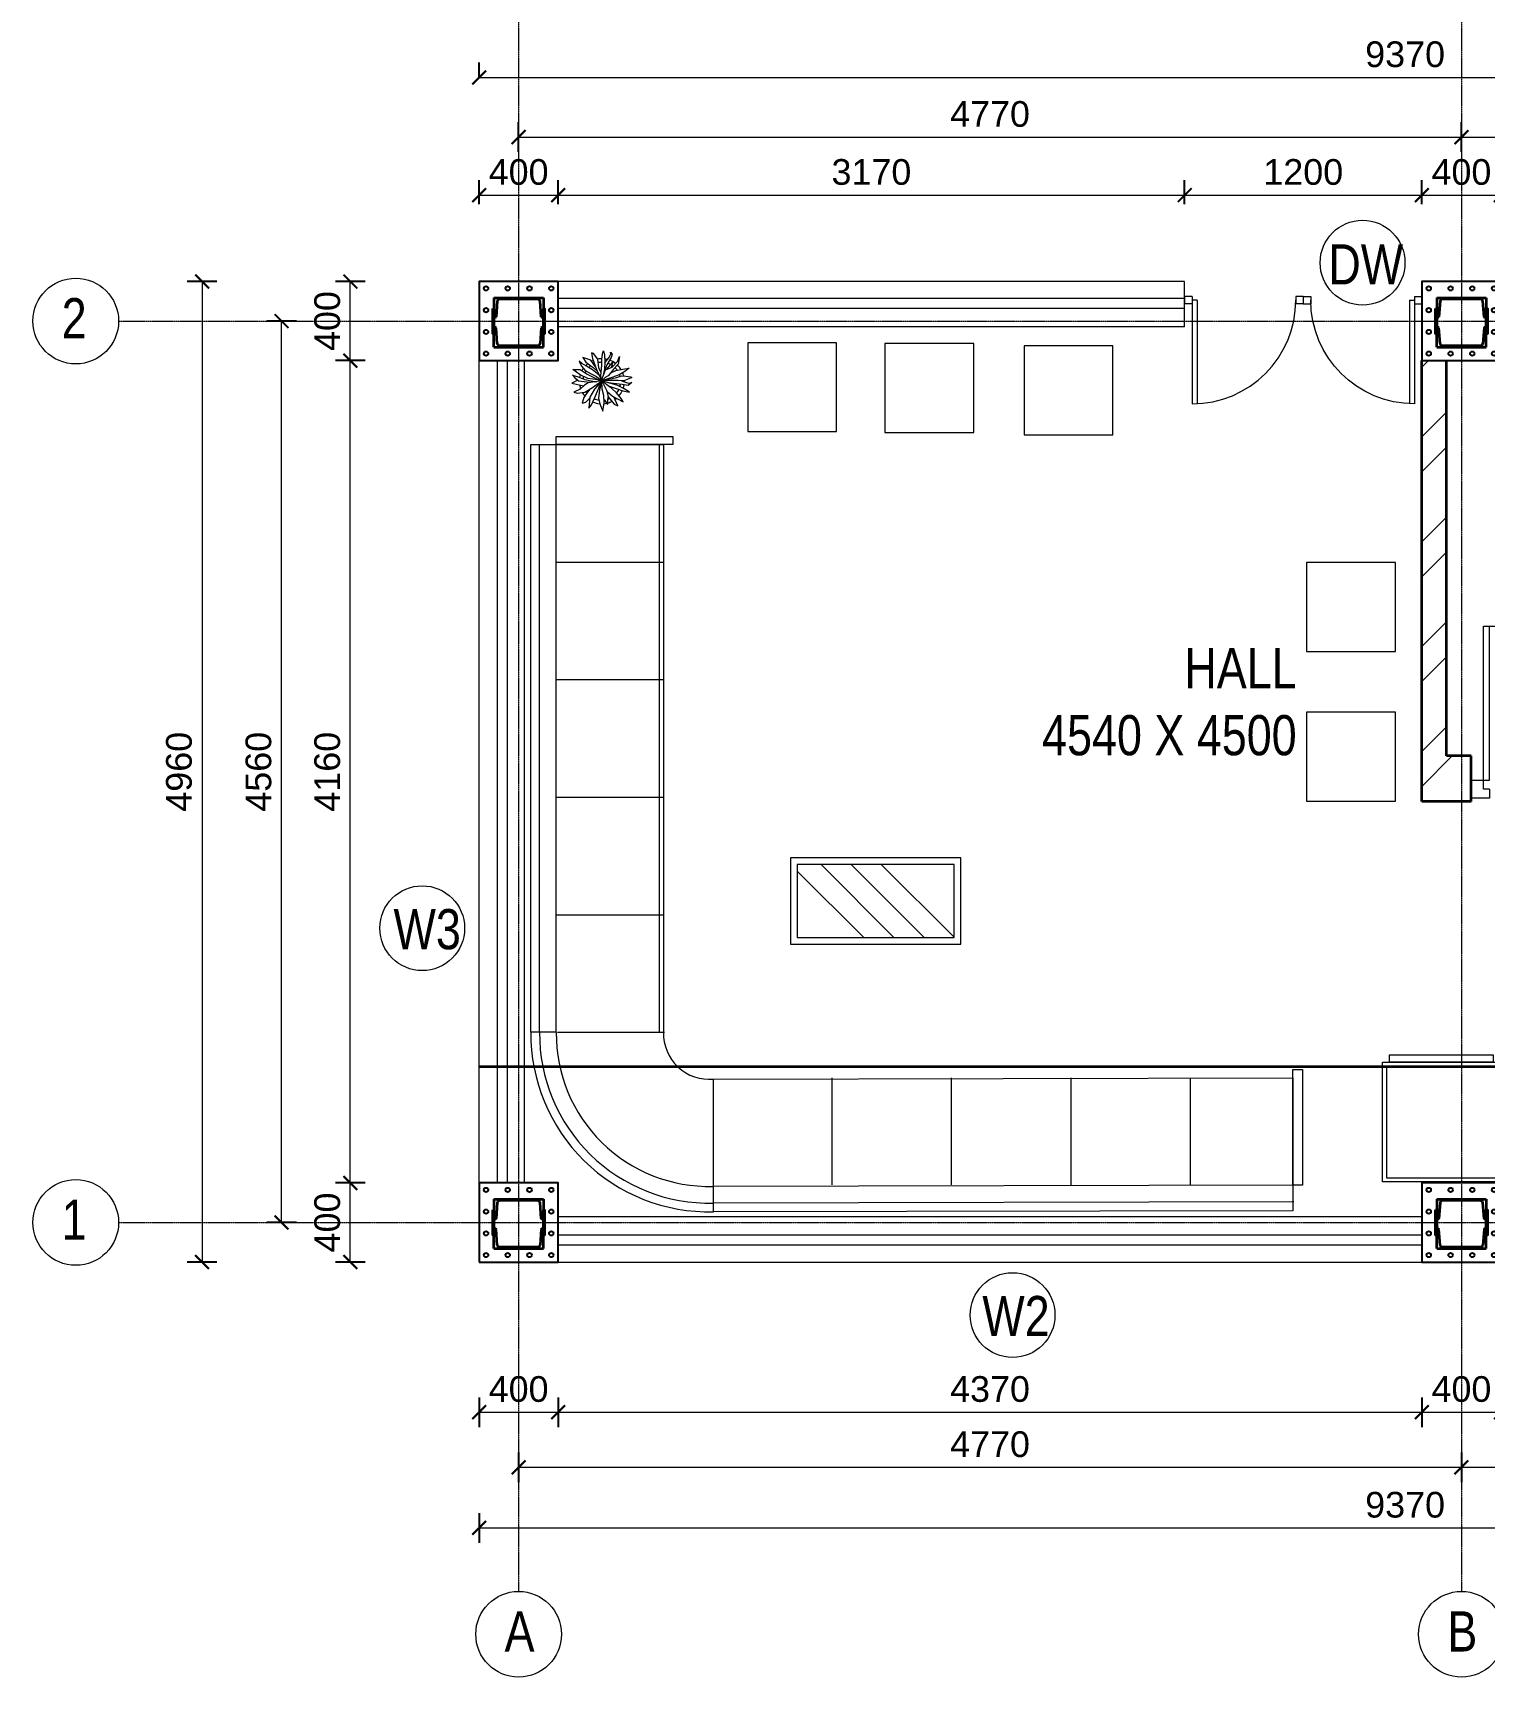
# Model space of a CAD drawing. Header units: millimetres. Extents: x 19543921 to 20171754, y -3528062 to -3222959.
# Drawn here: x 20140768 to 20148110, y -3512485 to -3504166 of the extents above; entities that cross this region are included whole.
import ezdxf

# ---------------------------------------------------------------- set-up
doc = ezdxf.new("R2010")
doc.units = ezdxf.units.MM
doc.header["$MEASUREMENT"] = 0
doc.header["$PDMODE"] = 35
doc.linetypes.add('CENTER', pattern=[2, 1.25, -0.25, 0.25, -0.25])
doc.linetypes.add('DASHED', pattern=[0.75, 0.5, -0.25])
doc.layers.get('Defpoints').update_dxf_attribs({"color": 169})
for name, color, linetype, lineweight in [('center', 4, 'Continuous', 9), ('Dimension', 4, 'Continuous', 9), ('Door-Window', 112, 'Continuous', 15), ('EDIFICIO', 5, 'Continuous', 0), ('FURNITURE', 34, 'Continuous', 5), ('HACTH', 9, 'Continuous', 9), ('hatch LOW', 8, 'Continuous', 5), ('text', 142, 'Continuous', 9), ('wall', 1, 'Continuous', 35), ('Windows', 4, 'Continuous', 13)]:
    doc.layers.add(name, color=color, linetype=linetype, lineweight=lineweight)
doc.styles.add('DIM', font='arial.ttf', dxfattribs={"width": 0.8, "height": 45})
doc.styles.add('ordinary', font='arial.ttf')
doc.styles.get("Standard").update_dxf_attribs({"font": 'arialbd.ttf'})
doc.dimstyles.new('outer dimension', dxfattribs={"dimtxt": 130, "dimasz": 70, "dimexe": 75, "dimexo": 150, "dimgap": 50, "dimtad": 1, "dimdec": 0, "dimrnd": 5, "dimzin": 12, "dimdsep": 46, "dimtxsty": 'ordinary', "dimblk": 'ARCHTICK', "dimcen": 0.09, "dimclrd": 256, "dimclre": 256, "dimclrt": 256, "dimadec": 0, "dimazin": 3, "dimtfac": 1, "dimtdec": 0, "dimtix": 1, "dimtmove": 1, "dimatfit": 2, "dimldrblk": 'ARCHTICK', "dimfxl": 75, "dimfxlon": 1, "dimtolj": 1, "dimtzin": 12, "dimlwd": -1, "dimarcsym": 0})

# ---------------------------------------------------------------- blocks, each defined once
blk = doc.blocks.new('do')
at = {"layer": 'Windows', "linetype": 'Continuous'}
for p, q in [((99288.02, -486.03), (99285.02, -486.03)), ((99285.02, -486.03), (99285.02, -489.03)), ((99288.02, -489.03), (99285.02, -489.03)), ((99288.02, -486.03), (99288.02, -489.03)), ((99288.02, -487.53), (99288.02, -529.53, 0)), ((99290.02, -487.53), (99288.02, -487.53)), ((99290.02, -487.53), (99290.02, -529.53, 0)), ((99330.02, -486.03), (99330.02, -489.03)), ((99333.02, -486.03), (99330.02, -486.03)), ((99333.02, -489.03), (99330.02, -489.03)), ((99333.02, -486.03), (99333.02, -489.03))]:
    blk.add_line(p, q, dxfattribs=at)
blk.add_arc((99288.02, -487.53, 0), 42, 270, 0, dxfattribs=at)
blk = doc.blocks.new('MACETERA')
at = {"color": 1}
blk.add_line((0, 0), (-0.023, 0.006), dxfattribs=at)
for points in [[(-0.023, 0.049), (-0.079, 0.092), (-0.13, 0.124), (-0.168, 0.148), (-0.19, 0.167), (-0.172, 0.124), (-0.14, 0.087), (-0.089, 0.06), (-0.046, 0.036), (0, 0)], [(-0.053, 0.119), (-0.092, 0.175), (-0.159, 0.197), (-0.135, 0.159), (-0.072, 0.112), (-0.039, 0.082)], [(-0.006, 0.067), (-0.025, 0.11), (-0.033, 0.182), (-0.069, 0.23), (-0.087, 0.237), (-0.078, 0.19), (-0.045, 0.096), (0, 0)], [(0, 0), (-0.009, 0.043), (0.001, 0.132), (-0.001, 0.184), (0.008, 0.241), (0.013, 0.254), (0.021, 0.217), (0.024, 0.158), (0.022, 0.102), (0.012, 0.046)], [(0.024, 0.153), (0.059, 0.195), (0.075, 0.225), (0.074, 0.243), (0.086, 0.225), (0.08, 0.197), (0.043, 0.136), (0.017, 0.075)], [(0.039, 0.096), (0.092, 0.159), (0.08, 0.112)], [(-0.203, 0.005), (-0.252, -0.019), (-0.156, -0.042)], [(-0.101, -0.014), (-0.197, -0.001), (-0.218, 0.018), (-0.235, 0.04), (-0.247, 0.047), (-0.199, 0.034), (-0.143, 0.012), (-0.077, -0.003), (-0.042, -0.007)], [(0.07, 0.064), (0.118, 0.089), (0.177, 0.1), (0.23, 0.106), (0.195, 0.078), (0.147, 0.051), (0.114, 0.039), (0.085, 0.029), (0, 0)], [(0.054, -0.042), (0.13, -0.068), (0.178, -0.085), (0.234, -0.095), (0.188, -0.067), (0.134, -0.04), (0, 0)], [(0.165, 0.001), (0.226, -0.02), (0.253, -0.013), (0.223, -0.038), (0.17, -0.031), (0.051, -0.015)], [(-0.098, -0.068), (-0.13, -0.106), (-0.152, -0.141), (-0.167, -0.188), (-0.135, -0.179), (-0.102, -0.146)], [(0.02, -0.157), (0.049, -0.199), (0.053, -0.134)], [(0.042, -0.088), (0.053, -0.134), (0.103, -0.195), (0.135, -0.211), (0.123, -0.185), (0.101, -0.135)]]:
    blk.add_lwpolyline(points, dxfattribs=at)
for points in [[(0, 0), (0.007, 0.034), (0.032, 0.093), (0.088, 0.116), (0.131, 0.164), (0.15, 0.206), (0.138, 0.141), (0.098, 0.098), (0.083, 0.078), (0.053, 0.044), (0.028, 0.028)], [(-0.034, 0.009), (-0.119, 0.02), (-0.182, 0.05), (-0.245, 0.095), (-0.184, 0.096), (-0.125, 0.057), (-0.023, 0.006)], [(-0.058, -0.009), (-0.114, -0.017), (-0.147, -0.037), (-0.182, -0.069), (-0.235, -0.095), (-0.207, -0.104), (-0.144, -0.096), (-0.079, -0.057), (0, 0)], [(0, 0), (-0.063, -0.071), (-0.1, -0.136), (-0.11, -0.229), (-0.088, -0.201), (-0.06, -0.139)], [(0, 0), (-0.021, -0.074), (-0.028, -0.146), (-0.016, -0.194), (0.007, -0.254), (0.02, -0.186), (0.018, -0.123), (0.003, -0.071)], [(0, 0), (0.124, 0.028), (0.167, 0.043), (0.201, 0.041), (0.241, 0.035), (0.253, 0.029), (0.227, 0.018), (0.185, 0.001), (0.137, 0.002), (0.077, 0.003)], [(0.044, -0.09), (0.09, -0.129), (0.131, -0.151), (0.179, -0.176), (0.162, -0.149), (0.123, -0.101), (0.082, -0.06), (0.041, -0.034), (0, 0)]]:
    blk.add_lwpolyline(points, close=True, dxfattribs=at)
at = {"layer": 'EDIFICIO', "color": 2}
for radius, start, end in [(0.19, 128.2978, 136.362), (0.19, 112.1899, 117.0444), (0.16, 112.7112, 115.423), (0.19, 90.1802, 100.4342), (0.16, 89.9979, 100.8527), (0.19, 75.6246, 83.1915), (0.16, 80.7652, 81.2941), (0.16, 62.3359, 71.6005), (0.19, 52.5178, 69.5104), (0.19, 163.8479, 170.2619), (0.19, 145.2798, 152.1809), (0.16, 165.5076, 172.4516), (0.16, 147.0701, 153.3756), (0.16, 125.3693, 134.0421), (0.16, 53.3221, 57.9441), (0.16, 36.1162, 45.9028), (0.19, 31.7493, 46.1797), (0.16, 15.195, 20.2569), (0.19, 13.7843, 21.7469), (0.19, 358.5598, 1.7002), (0.19, 189.6175, 199.5133), (0.19, 210.2727, 220.9121), (0.16, 213.0771, 217.8063), (0.16, 321.2355, 333.976), (0.19, 319.2904, 335.102), (0.16, 343.0791, 350.6145), (0.19, 341.495, 350.882), (0.19, 233.6284, 237.1202), (0.19, 245.9289, 264.8917), (0.16, 246.0356, 261.1889), (0.19, 275.5434, 282.5925), (0.16, 276.7132, 278.0847), (0.19, 285.0748, 296.5945), (0.16, 288.7207, 294.0346), (0.19, 305.6719, 310.6457)]:
    blk.add_arc((0, -0.003), radius, start, end, dxfattribs=at)
blk = doc.blocks.new('3-0')
at = {"layer": 'Door-Window', "ltscale": 3}
for p, q in [((11063.05, 10097.68), (11065.97, 10099.9)), ((11063.05, 10097.68), (11064.53, 10095.73)), ((11065.25, 10097.81), (11066.71, 10098.92)), ((11065.99, 10096.84), (11065.25, 10097.81)), ((11065.97, 10099.9), (11066.71, 10098.92)), ((11065.99, 10096.84), (11064.53, 10095.73)), ((11085.5, 10074.13), (11110.32, 10092.96)), ((11086.24, 10073.15), (11111.05, 10091.97)), ((11111.05, 10091.97), (11110.32, 10092.96)), ((11086.24, 10073.15), (11085.5, 10074.13)), ((11084.04, 10073.02), (11082.57, 10071.91)), ((11082.57, 10071.91), (11084.79, 10068.98)), ((11084.04, 10073.02), (11084.78, 10072.04)), ((11084.78, 10072.04), (11086.24, 10073.15)), ((11084.79, 10068.98), (11087.72, 10071.2)), ((11087.72, 10071.2), (11086.24, 10073.15))]:
    blk.add_line(p, q, dxfattribs=at)
at = {"layer": 'Door-Window', "color": 9, "linetype": 'DASHED', "lineweight": 18, "ltscale": 15}
blk.add_arc((11085.5, 10074.13), 31.16, 37.1906, 127.1465, dxfattribs=at)
blk = doc.blocks.new('c-section')
at = {"layer": 'wall'}
for p, q in [((75, 318.1), (325, 318.1)), ((75, 318.1), (75, 218.1)), ((91.8, 300.1), (85.6, 220.9)), ((296.3, 310.9), (103.7, 310.9)), ((314.4, 220.9), (308.2, 300.1)), ((325, 318.1), (325, 218.1)), ((82.4, 218.1), (75, 218.1)), ((75, 68.1), (75, 168.1)), ((82.4, 168.1), (75, 168.1)), ((325, 218.1), (317.6, 218.1)), ((325, 168.1), (317.6, 168.1)), ((325, 68.1), (325, 168.1)), ((91.8, 86), (85.6, 165.2)), ((314.4, 165.2), (308.2, 86)), ((75, 68.1), (325, 68.1)), ((296.3, 75.3), (103.7, 75.3))]:
    blk.add_line(p, q, dxfattribs=at)
at = {"layer": 'wall', "color": 2, "lineweight": -3}
blk.add_lwpolyline([(0, 0), (400, 0), (400, 400), (0, 400)], close=True, dxfattribs=at)
at = {"layer": 'wall', "linetype": 'Continuous', "ltscale": 1000}
for points in [[(68.7, 264.2), (75, 264.2), (75, 135.8), (68.7, 135.8)], [(325, 264.2), (331.3, 264.2), (331.3, 135.8), (325, 135.8)]]:
    blk.add_lwpolyline(points, close=True, dxfattribs=at)
at = {"layer": 'wall', "color": 2, "lineweight": -3}
for centre in [(35, 365), (145, 365), (255, 365), (365, 365), (35, 255), (365, 255), (35, 145), (365, 145), (35, 35), (145, 35), (255, 35), (365, 35)]:
    blk.add_circle(centre, 11, dxfattribs=at)
at = {"layer": 'wall'}
for centre, radius, start, end in [((103.7, 298.9), 12, 90, 174), ((296.3, 298.9), 12, 6, 90), ((82.4, 221.3), 3.2, 270, 354), ((82.4, 164.9), 3.2, 6, 90), ((317.6, 221.3), 3.2, 186, 270), ((317.6, 164.9), 3.2, 90, 174), ((103.7, 87.3), 12, 186, 270), ((296.3, 87.3), 12, 270, 354)]:
    blk.add_arc(centre, radius, start, end, dxfattribs=at)
blk = doc.blocks.new('_ArchTick')
at = {"color": 0, "linetype": 'ByBlock', "const_width": 0.15}
blk.add_lwpolyline([(-0.5, -0.5), (0.5, 0.5)], dxfattribs=at)
blk = doc.blocks.new('*D294')
at = {"layer": 'Defpoints', "color": 0, "linetype": 'Continuous', "ltscale": 1000, "transparency": 16777216}
for p in [(20143025.5, -3510384.5), (20143425.5, -3510384.5), (20143425.5, -3511144.3)]:
    blk.add_point(p, dxfattribs=at)
at = {"layer": 'Dimension', "linetype": 'Continuous', "lineweight": -2, "ltscale": 1000, "transparency": 16777216}
for p, q in [((20143025.5, -3511069.3), (20143025.5, -3511219.3)), ((20143425.5, -3511069.3), (20143425.5, -3511219.3))]:
    blk.add_line(p, q, dxfattribs=at)
at = {"layer": 'Dimension', "ltscale": 1000, "transparency": 16777216}
blk.add_line((20143025.5, -3511144.3), (20143425.5, -3511144.3), dxfattribs=at)
at = {"layer": 'Dimension', "linetype": 'Continuous', "ltscale": 1000, "transparency": 16777216, "xscale": 70, "yscale": 70, "zscale": 70, "rotation": 180}
blk.add_blockref('_ArchTick', (20143025.5, -3511144.3), dxfattribs=at)
at = {"layer": 'Dimension', "linetype": 'Continuous', "ltscale": 1000, "transparency": 16777216, "xscale": 70, "yscale": 70, "zscale": 70}
blk.add_blockref('_ArchTick', (20143425.5, -3511144.3), dxfattribs=at)
at = {"layer": 'Dimension', "linetype": 'Continuous', "ltscale": 1000, "transparency": 16777216, "insert": (20143225.5, -3511027.9), "char_height": 130, "attachment_point": 5, "style": 'ordinary'}
blk.add_mtext('\\A1;400', dxfattribs=at)
blk = doc.blocks.new('*D295')
at = {"layer": 'Defpoints', "color": 0, "linetype": 'Continuous', "ltscale": 1000, "transparency": 16777216}
for p in [(20143425.5, -3510384.5), (20147795.4, -3510384.5), (20147795.4, -3511144.3)]:
    blk.add_point(p, dxfattribs=at)
at = {"layer": 'Dimension', "linetype": 'Continuous', "lineweight": -2, "ltscale": 1000, "transparency": 16777216}
for p, q in [((20143425.5, -3511069.3), (20143425.5, -3511219.3)), ((20147795.4, -3511069.3), (20147795.4, -3511219.3))]:
    blk.add_line(p, q, dxfattribs=at)
at = {"layer": 'Dimension', "ltscale": 1000, "transparency": 16777216}
blk.add_line((20143425.5, -3511144.3), (20147795.4, -3511144.3), dxfattribs=at)
at = {"layer": 'Dimension', "linetype": 'Continuous', "ltscale": 1000, "transparency": 16777216, "xscale": 70, "yscale": 70, "zscale": 70, "rotation": 180}
blk.add_blockref('_ArchTick', (20143425.5, -3511144.3), dxfattribs=at)
at = {"layer": 'Dimension', "linetype": 'Continuous', "ltscale": 1000, "transparency": 16777216, "xscale": 70, "yscale": 70, "zscale": 70}
blk.add_blockref('_ArchTick', (20147795.4, -3511144.3), dxfattribs=at)
at = {"layer": 'Dimension', "linetype": 'Continuous', "ltscale": 1000, "transparency": 16777216, "insert": (20145610.4, -3511027.9), "char_height": 130, "attachment_point": 5, "style": 'ordinary'}
blk.add_mtext('\\A1;4370', dxfattribs=at)
blk = doc.blocks.new('*D296')
at = {"layer": 'Defpoints', "color": 0, "linetype": 'Continuous', "ltscale": 1000, "transparency": 16777216}
for p in [(20147795.4, -3510384.5), (20148195.4, -3510384.5), (20148195.4, -3511144.3)]:
    blk.add_point(p, dxfattribs=at)
at = {"layer": 'Dimension', "linetype": 'Continuous', "lineweight": -2, "ltscale": 1000, "transparency": 16777216}
for p, q in [((20147795.4, -3511069.3), (20147795.4, -3511219.3)), ((20148195.4, -3511069.3), (20148195.4, -3511219.3))]:
    blk.add_line(p, q, dxfattribs=at)
at = {"layer": 'Dimension', "ltscale": 1000, "transparency": 16777216}
blk.add_line((20147795.4, -3511144.3), (20148195.4, -3511144.3), dxfattribs=at)
at = {"layer": 'Dimension', "linetype": 'Continuous', "ltscale": 1000, "transparency": 16777216, "xscale": 70, "yscale": 70, "zscale": 70, "rotation": 180}
blk.add_blockref('_ArchTick', (20147795.4, -3511144.3), dxfattribs=at)
at = {"layer": 'Dimension', "linetype": 'Continuous', "ltscale": 1000, "transparency": 16777216, "xscale": 70, "yscale": 70, "zscale": 70}
blk.add_blockref('_ArchTick', (20148195.4, -3511144.3), dxfattribs=at)
at = {"layer": 'Dimension', "linetype": 'Continuous', "ltscale": 1000, "transparency": 16777216, "insert": (20147995.4, -3511027.9), "char_height": 130, "attachment_point": 5, "style": 'ordinary'}
blk.add_mtext('\\A1;400', dxfattribs=at)
blk = doc.blocks.new('*D300')
at = {"layer": 'Defpoints', "color": 0, "linetype": 'Continuous', "ltscale": 1000, "transparency": 16777216}
for p in [(20147995.4, -3510384.5), (20152195.5, -3510384.5), (20147995.4, -3511423.4)]:
    blk.add_point(p, dxfattribs=at)
at = {"layer": 'Dimension', "linetype": 'Continuous', "lineweight": -2, "ltscale": 1000, "transparency": 16777216}
for p, q in [((20147995.4, -3511348.4), (20147995.4, -3511498.4)), ((20152195.5, -3511348.4), (20152195.5, -3511498.4))]:
    blk.add_line(p, q, dxfattribs=at)
at = {"layer": 'Dimension', "ltscale": 1000, "transparency": 16777216}
blk.add_line((20152195.5, -3511423.4), (20147995.4, -3511423.4), dxfattribs=at)
at = {"layer": 'Dimension', "linetype": 'Continuous', "ltscale": 1000, "transparency": 16777216, "xscale": 70, "yscale": 70, "zscale": 70, "rotation": 180}
blk.add_blockref('_ArchTick', (20147995.4, -3511423.4), dxfattribs=at)
at = {"layer": 'Dimension', "linetype": 'Continuous', "ltscale": 1000, "transparency": 16777216, "xscale": 70, "yscale": 70, "zscale": 70}
blk.add_blockref('_ArchTick', (20152195.5, -3511423.4), dxfattribs=at)
at = {"layer": 'Dimension', "linetype": 'Continuous', "ltscale": 1000, "transparency": 16777216, "insert": (20150095.4, -3511307), "char_height": 130, "attachment_point": 5, "style": 'ordinary'}
blk.add_mtext('\\A1;4200', dxfattribs=at)
blk = doc.blocks.new('*D301')
at = {"layer": 'Defpoints', "color": 0, "linetype": 'Continuous', "ltscale": 1000, "transparency": 16777216}
for p in [(20143225.5, -3510384.5), (20147995.4, -3510384.5), (20143225.5, -3511423.4)]:
    blk.add_point(p, dxfattribs=at)
at = {"layer": 'Dimension', "linetype": 'Continuous', "lineweight": -2, "ltscale": 1000, "transparency": 16777216}
for p, q in [((20143225.5, -3511348.4), (20143225.5, -3511498.4)), ((20147995.4, -3511348.4), (20147995.4, -3511498.4))]:
    blk.add_line(p, q, dxfattribs=at)
at = {"layer": 'Dimension', "ltscale": 1000, "transparency": 16777216}
blk.add_line((20147995.4, -3511423.4), (20143225.5, -3511423.4), dxfattribs=at)
at = {"layer": 'Dimension', "linetype": 'Continuous', "ltscale": 1000, "transparency": 16777216, "xscale": 70, "yscale": 70, "zscale": 70, "rotation": 180}
blk.add_blockref('_ArchTick', (20143225.5, -3511423.4), dxfattribs=at)
at = {"layer": 'Dimension', "linetype": 'Continuous', "ltscale": 1000, "transparency": 16777216, "xscale": 70, "yscale": 70, "zscale": 70}
blk.add_blockref('_ArchTick', (20147995.4, -3511423.4), dxfattribs=at)
at = {"layer": 'Dimension', "linetype": 'Continuous', "ltscale": 1000, "transparency": 16777216, "insert": (20145610.4, -3511307), "char_height": 130, "attachment_point": 5, "style": 'ordinary'}
blk.add_mtext('\\A1;4770', dxfattribs=at)
blk = doc.blocks.new('*D264')
at = {"layer": 'Defpoints', "color": 0, "linetype": 'Continuous', "ltscale": 1000, "transparency": 16777216}
for p in [(20143025.5, -3510384.5), (20152395.5, -3510384.5), (20152395.5, -3511729.8)]:
    blk.add_point(p, dxfattribs=at)
at = {"layer": 'Dimension', "linetype": 'Continuous', "lineweight": -2, "ltscale": 1000, "transparency": 16777216}
for p, q in [((20143025.5, -3511654.8), (20143025.5, -3511804.8)), ((20152395.5, -3511654.8), (20152395.5, -3511804.8))]:
    blk.add_line(p, q, dxfattribs=at)
at = {"layer": 'Dimension', "ltscale": 1000, "transparency": 16777216}
blk.add_line((20143025.5, -3511729.8), (20152395.5, -3511729.8), dxfattribs=at)
at = {"layer": 'Dimension', "linetype": 'Continuous', "ltscale": 1000, "transparency": 16777216, "xscale": 70, "yscale": 70, "zscale": 70, "rotation": 180}
blk.add_blockref('_ArchTick', (20143025.5, -3511729.8), dxfattribs=at)
at = {"layer": 'Dimension', "linetype": 'Continuous', "ltscale": 1000, "transparency": 16777216, "xscale": 70, "yscale": 70, "zscale": 70}
blk.add_blockref('_ArchTick', (20152395.5, -3511729.8), dxfattribs=at)
at = {"layer": 'Dimension', "linetype": 'Continuous', "ltscale": 1000, "transparency": 16777216, "insert": (20147710.5, -3511613.3), "char_height": 130, "attachment_point": 5, "style": 'ordinary'}
blk.add_mtext('\\A1;9370', dxfattribs=at)
blk = doc.blocks.new('*D265')
at = {"layer": 'Defpoints', "color": 0, "linetype": 'Continuous', "ltscale": 1000, "transparency": 16777216}
for p in [(20142374, -3509984.5), (20143025.5, -3509984.5), (20143025.5, -3510384.5)]:
    blk.add_point(p, dxfattribs=at)
at = {"layer": 'Dimension', "linetype": 'Continuous', "lineweight": -2, "ltscale": 1000, "transparency": 16777216}
for p, q in [((20142449, -3509984.5), (20142299, -3509984.5)), ((20142449, -3510384.5), (20142299, -3510384.5))]:
    blk.add_line(p, q, dxfattribs=at)
at = {"layer": 'Dimension', "ltscale": 1000, "transparency": 16777216}
blk.add_line((20142374, -3510384.5), (20142374, -3509984.5), dxfattribs=at)
at = {"layer": 'Dimension', "linetype": 'Continuous', "ltscale": 1000, "transparency": 16777216, "xscale": 70, "yscale": 70, "zscale": 70}
for p, rotation in [((20142374, -3509984.5), 90), ((20142374, -3510384.5), 270)]:
    blk.add_blockref('_ArchTick', p, dxfattribs=dict(at, rotation=rotation))
at = {"layer": 'Dimension', "linetype": 'Continuous', "ltscale": 1000, "transparency": 16777216, "insert": (20142257.6, -3510184.5), "char_height": 130, "attachment_point": 5, "rotation": 90, "style": 'ordinary'}
blk.add_mtext('\\A1;400', dxfattribs=at)
blk = doc.blocks.new('*D302')
at = {"layer": 'Defpoints', "color": 0, "linetype": 'Continuous', "ltscale": 1000, "transparency": 16777216}
for p in [(20142374, -3505824.1), (20143025.5, -3505824.1), (20143025.5, -3509984.5)]:
    blk.add_point(p, dxfattribs=at)
at = {"layer": 'Dimension', "linetype": 'Continuous', "lineweight": -2, "ltscale": 1000, "transparency": 16777216}
for p, q in [((20142449, -3505824.1), (20142299, -3505824.1)), ((20142449, -3509984.5), (20142299, -3509984.5))]:
    blk.add_line(p, q, dxfattribs=at)
at = {"layer": 'Dimension', "ltscale": 1000, "transparency": 16777216}
blk.add_line((20142374, -3509984.5), (20142374, -3505824.1), dxfattribs=at)
at = {"layer": 'Dimension', "linetype": 'Continuous', "ltscale": 1000, "transparency": 16777216, "xscale": 70, "yscale": 70, "zscale": 70}
for p, rotation in [((20142374, -3505824.1), 90), ((20142374, -3509984.5), 270)]:
    blk.add_blockref('_ArchTick', p, dxfattribs=dict(at, rotation=rotation))
at = {"layer": 'Dimension', "linetype": 'Continuous', "ltscale": 1000, "transparency": 16777216, "insert": (20142257.6, -3507904.3), "char_height": 130, "attachment_point": 5, "rotation": 90, "style": 'ordinary'}
blk.add_mtext('\\A1;4160', dxfattribs=at)
blk = doc.blocks.new('*D266')
at = {"layer": 'Defpoints', "color": 0, "linetype": 'Continuous', "ltscale": 1000, "transparency": 16777216}
for p in [(20142026, -3505624.1), (20143025.5, -3505624.1), (20143025.5, -3510184.5)]:
    blk.add_point(p, dxfattribs=at)
at = {"layer": 'Dimension', "linetype": 'Continuous', "lineweight": -2, "ltscale": 1000, "transparency": 16777216}
for p, q in [((20142101, -3505624.1), (20141951, -3505624.1)), ((20142101, -3510184.5), (20141951, -3510184.5))]:
    blk.add_line(p, q, dxfattribs=at)
at = {"layer": 'Dimension', "ltscale": 1000, "transparency": 16777216}
blk.add_line((20142026, -3510184.5), (20142026, -3505624.1), dxfattribs=at)
at = {"layer": 'Dimension', "linetype": 'Continuous', "ltscale": 1000, "transparency": 16777216, "xscale": 70, "yscale": 70, "zscale": 70}
for p, rotation in [((20142026, -3505624.1), 90), ((20142026, -3510184.5), 270)]:
    blk.add_blockref('_ArchTick', p, dxfattribs=dict(at, rotation=rotation))
at = {"layer": 'Dimension', "linetype": 'Continuous', "ltscale": 1000, "transparency": 16777216, "insert": (20141909.7, -3507904.3), "char_height": 130, "attachment_point": 5, "rotation": 90, "style": 'ordinary'}
blk.add_mtext('\\A1;4560', dxfattribs=at)
blk = doc.blocks.new('A$C46405F3B')
for p, q in [((0, 565.1), (560, 565.1)), ((0, 0), (0, 565.1)), ((560, 565.1), (560, 0)), ((560, 0), (0, 0))]:
    blk.add_line(p, q)
for points in [[(540, 545.1), (20, 545.1), (20, 20), (540, 20)], [(33.6, 600), (522.6, 600), (522.6, 565.1), (33.6, 565.1)]]:
    blk.add_lwpolyline(points, close=True)
blk = doc.blocks.new('*D252')
at = {"layer": 'Defpoints', "color": 0, "linetype": 'Continuous', "ltscale": 1000, "transparency": 16777216}
for p in [(20142374, -3505424.1), (20143025.5, -3505424.1), (20143025.5, -3505824.1)]:
    blk.add_point(p, dxfattribs=at)
at = {"layer": 'Dimension', "linetype": 'Continuous', "lineweight": -2, "ltscale": 1000, "transparency": 16777216}
for p, q in [((20142449, -3505424.1), (20142299, -3505424.1)), ((20142449, -3505824.1), (20142299, -3505824.1))]:
    blk.add_line(p, q, dxfattribs=at)
at = {"layer": 'Dimension', "ltscale": 1000, "transparency": 16777216}
blk.add_line((20142374, -3505824.1), (20142374, -3505424.1), dxfattribs=at)
at = {"layer": 'Dimension', "linetype": 'Continuous', "ltscale": 1000, "transparency": 16777216, "xscale": 70, "yscale": 70, "zscale": 70}
for p, rotation in [((20142374, -3505424.1), 90), ((20142374, -3505824.1), 270)]:
    blk.add_blockref('_ArchTick', p, dxfattribs=dict(at, rotation=rotation))
at = {"layer": 'Dimension', "linetype": 'Continuous', "ltscale": 1000, "transparency": 16777216, "insert": (20142257.6, -3505624.1), "char_height": 130, "attachment_point": 5, "rotation": 90, "style": 'ordinary'}
blk.add_mtext('\\A1;400', dxfattribs=at)
blk = doc.blocks.new('*D253')
at = {"layer": 'Defpoints', "color": 0, "linetype": 'Continuous', "ltscale": 1000, "transparency": 16777216}
for p in [(20143425.5, -3504987.2), (20143025.5, -3505183), (20143425.5, -3505183)]:
    blk.add_point(p, dxfattribs=at)
at = {"layer": 'Dimension', "linetype": 'Continuous', "lineweight": -2, "ltscale": 1000, "transparency": 16777216}
for p, q in [((20143025.5, -3505033), (20143025.5, -3504912.2)), ((20143425.5, -3505033), (20143425.5, -3504912.2))]:
    blk.add_line(p, q, dxfattribs=at)
at = {"layer": 'Dimension', "ltscale": 1000, "transparency": 16777216}
blk.add_line((20143025.5, -3504987.2), (20143425.5, -3504987.2), dxfattribs=at)
at = {"layer": 'Dimension', "linetype": 'Continuous', "ltscale": 1000, "transparency": 16777216, "xscale": 70, "yscale": 70, "zscale": 70, "rotation": 180}
blk.add_blockref('_ArchTick', (20143025.5, -3504987.2), dxfattribs=at)
at = {"layer": 'Dimension', "linetype": 'Continuous', "ltscale": 1000, "transparency": 16777216, "xscale": 70, "yscale": 70, "zscale": 70}
blk.add_blockref('_ArchTick', (20143425.5, -3504987.2), dxfattribs=at)
at = {"layer": 'Dimension', "linetype": 'Continuous', "ltscale": 1000, "transparency": 16777216, "insert": (20143225.5, -3504870.8), "char_height": 130, "attachment_point": 5, "style": 'ordinary'}
blk.add_mtext('\\A1;400', dxfattribs=at)
blk = doc.blocks.new('*D254')
at = {"layer": 'Defpoints', "color": 0, "linetype": 'Continuous', "ltscale": 1000, "transparency": 16777216}
for p in [(20146595.2, -3504987.2), (20143425.5, -3505183), (20146595.2, -3505183)]:
    blk.add_point(p, dxfattribs=at)
at = {"layer": 'Dimension', "linetype": 'Continuous', "lineweight": -2, "ltscale": 1000, "transparency": 16777216}
for p, q in [((20143425.5, -3505033), (20143425.5, -3504912.2)), ((20146595.2, -3505033), (20146595.2, -3504912.2))]:
    blk.add_line(p, q, dxfattribs=at)
at = {"layer": 'Dimension', "ltscale": 1000, "transparency": 16777216}
blk.add_line((20143425.5, -3504987.2), (20146595.2, -3504987.2), dxfattribs=at)
at = {"layer": 'Dimension', "linetype": 'Continuous', "ltscale": 1000, "transparency": 16777216, "xscale": 70, "yscale": 70, "zscale": 70, "rotation": 180}
blk.add_blockref('_ArchTick', (20143425.5, -3504987.2), dxfattribs=at)
at = {"layer": 'Dimension', "linetype": 'Continuous', "ltscale": 1000, "transparency": 16777216, "xscale": 70, "yscale": 70, "zscale": 70}
blk.add_blockref('_ArchTick', (20146595.2, -3504987.2), dxfattribs=at)
at = {"layer": 'Dimension', "linetype": 'Continuous', "ltscale": 1000, "transparency": 16777216, "insert": (20145010.3, -3504870.8), "char_height": 130, "attachment_point": 5, "style": 'ordinary'}
blk.add_mtext('\\A1;3170', dxfattribs=at)
blk = doc.blocks.new('*D255')
at = {"layer": 'Defpoints', "color": 0, "linetype": 'Continuous', "ltscale": 1000, "transparency": 16777216}
for p in [(20147795.4, -3504987.2), (20146595.2, -3505183), (20147795.4, -3505183)]:
    blk.add_point(p, dxfattribs=at)
at = {"layer": 'Dimension', "linetype": 'Continuous', "lineweight": -2, "ltscale": 1000, "transparency": 16777216}
for p, q in [((20146595.2, -3505033), (20146595.2, -3504912.2)), ((20147795.4, -3505033), (20147795.4, -3504912.2))]:
    blk.add_line(p, q, dxfattribs=at)
at = {"layer": 'Dimension', "ltscale": 1000, "transparency": 16777216}
blk.add_line((20146595.2, -3504987.2), (20147795.4, -3504987.2), dxfattribs=at)
at = {"layer": 'Dimension', "linetype": 'Continuous', "ltscale": 1000, "transparency": 16777216, "xscale": 70, "yscale": 70, "zscale": 70, "rotation": 180}
blk.add_blockref('_ArchTick', (20146595.2, -3504987.2), dxfattribs=at)
at = {"layer": 'Dimension', "linetype": 'Continuous', "ltscale": 1000, "transparency": 16777216, "xscale": 70, "yscale": 70, "zscale": 70}
blk.add_blockref('_ArchTick', (20147795.4, -3504987.2), dxfattribs=at)
at = {"layer": 'Dimension', "linetype": 'Continuous', "ltscale": 1000, "transparency": 16777216, "insert": (20147195.3, -3504870.8), "char_height": 130, "attachment_point": 5, "style": 'ordinary'}
blk.add_mtext('\\A1;1200', dxfattribs=at)
blk = doc.blocks.new('*D256')
at = {"layer": 'Defpoints', "color": 0, "linetype": 'Continuous', "ltscale": 1000, "transparency": 16777216}
for p in [(20148195.4, -3504987.2), (20147795.4, -3505183), (20148195.4, -3505183)]:
    blk.add_point(p, dxfattribs=at)
at = {"layer": 'Dimension', "linetype": 'Continuous', "lineweight": -2, "ltscale": 1000, "transparency": 16777216}
for p, q in [((20147795.4, -3505033), (20147795.4, -3504912.2)), ((20148195.4, -3505033), (20148195.4, -3504912.2))]:
    blk.add_line(p, q, dxfattribs=at)
at = {"layer": 'Dimension', "ltscale": 1000, "transparency": 16777216}
blk.add_line((20147795.4, -3504987.2), (20148195.4, -3504987.2), dxfattribs=at)
at = {"layer": 'Dimension', "linetype": 'Continuous', "ltscale": 1000, "transparency": 16777216, "xscale": 70, "yscale": 70, "zscale": 70, "rotation": 180}
blk.add_blockref('_ArchTick', (20147795.4, -3504987.2), dxfattribs=at)
at = {"layer": 'Dimension', "linetype": 'Continuous', "ltscale": 1000, "transparency": 16777216, "xscale": 70, "yscale": 70, "zscale": 70}
blk.add_blockref('_ArchTick', (20148195.4, -3504987.2), dxfattribs=at)
at = {"layer": 'Dimension', "linetype": 'Continuous', "ltscale": 1000, "transparency": 16777216, "insert": (20147995.4, -3504870.8), "char_height": 130, "attachment_point": 5, "style": 'ordinary'}
blk.add_mtext('\\A1;400', dxfattribs=at)
blk = doc.blocks.new('*D313')
at = {"layer": 'Defpoints', "color": 0, "linetype": 'Continuous', "ltscale": 1000, "transparency": 16777216}
for p in [(20147995.4, -3504693.7), (20143225.5, -3505424.1), (20147995.4, -3505424.1)]:
    blk.add_point(p, dxfattribs=at)
at = {"layer": 'Dimension', "linetype": 'Continuous', "lineweight": -2, "ltscale": 1000, "transparency": 16777216}
for p, q in [((20143225.5, -3504768.7), (20143225.5, -3504618.7)), ((20147995.4, -3504768.7), (20147995.4, -3504618.7))]:
    blk.add_line(p, q, dxfattribs=at)
at = {"layer": 'Dimension', "ltscale": 1000, "transparency": 16777216}
blk.add_line((20143225.5, -3504693.7), (20147995.4, -3504693.7), dxfattribs=at)
at = {"layer": 'Dimension', "linetype": 'Continuous', "ltscale": 1000, "transparency": 16777216, "xscale": 70, "yscale": 70, "zscale": 70, "rotation": 180}
blk.add_blockref('_ArchTick', (20143225.5, -3504693.7), dxfattribs=at)
at = {"layer": 'Dimension', "linetype": 'Continuous', "ltscale": 1000, "transparency": 16777216, "xscale": 70, "yscale": 70, "zscale": 70}
blk.add_blockref('_ArchTick', (20147995.4, -3504693.7), dxfattribs=at)
at = {"layer": 'Dimension', "linetype": 'Continuous', "ltscale": 1000, "transparency": 16777216, "insert": (20145610.4, -3504577.3), "char_height": 130, "attachment_point": 5, "style": 'ordinary'}
blk.add_mtext('\\A1;4770', dxfattribs=at)
blk = doc.blocks.new('*D314')
at = {"layer": 'Defpoints', "color": 0, "linetype": 'Continuous', "ltscale": 1000, "transparency": 16777216}
for p in [(20152195.5, -3504693.7), (20147995.4, -3505424.1), (20152195.5, -3505424.1)]:
    blk.add_point(p, dxfattribs=at)
at = {"layer": 'Dimension', "linetype": 'Continuous', "lineweight": -2, "ltscale": 1000, "transparency": 16777216}
for p, q in [((20147995.4, -3504768.7), (20147995.4, -3504618.7)), ((20152195.5, -3504768.7), (20152195.5, -3504618.7))]:
    blk.add_line(p, q, dxfattribs=at)
at = {"layer": 'Dimension', "ltscale": 1000, "transparency": 16777216}
blk.add_line((20147995.4, -3504693.7), (20152195.5, -3504693.7), dxfattribs=at)
at = {"layer": 'Dimension', "linetype": 'Continuous', "ltscale": 1000, "transparency": 16777216, "xscale": 70, "yscale": 70, "zscale": 70, "rotation": 180}
blk.add_blockref('_ArchTick', (20147995.4, -3504693.7), dxfattribs=at)
at = {"layer": 'Dimension', "linetype": 'Continuous', "ltscale": 1000, "transparency": 16777216, "xscale": 70, "yscale": 70, "zscale": 70}
blk.add_blockref('_ArchTick', (20152195.5, -3504693.7), dxfattribs=at)
at = {"layer": 'Dimension', "linetype": 'Continuous', "ltscale": 1000, "transparency": 16777216, "insert": (20150095.4, -3504577.3), "char_height": 130, "attachment_point": 5, "style": 'ordinary'}
blk.add_mtext('\\A1;4200', dxfattribs=at)
blk = doc.blocks.new('*D249')
at = {"layer": 'Defpoints', "color": 0, "linetype": 'Continuous', "ltscale": 1000, "transparency": 16777216}
for p in [(20152395.5, -3504391.7), (20143025.5, -3505424.1), (20152395.5, -3505424.1)]:
    blk.add_point(p, dxfattribs=at)
at = {"layer": 'Dimension', "lineweight": -2, "ltscale": 1000, "transparency": 16777216}
for p, q in [((20143025.5, -3504393.2), (20143025.5, -3504316.7)), ((20152395.5, -3504393.2), (20152395.5, -3504316.7))]:
    blk.add_line(p, q, dxfattribs=at)
at = {"layer": 'Dimension', "ltscale": 1000, "transparency": 16777216}
blk.add_line((20143025.5, -3504391.7), (20152395.5, -3504391.7), dxfattribs=at)
at = {"layer": 'Dimension', "linetype": 'Continuous', "ltscale": 1000, "transparency": 16777216, "xscale": 70, "yscale": 70, "zscale": 70, "rotation": 180}
blk.add_blockref('_ArchTick', (20143025.5, -3504391.7), dxfattribs=at)
at = {"layer": 'Dimension', "linetype": 'Continuous', "ltscale": 1000, "transparency": 16777216, "xscale": 70, "yscale": 70, "zscale": 70}
blk.add_blockref('_ArchTick', (20152395.5, -3504391.7), dxfattribs=at)
at = {"layer": 'Dimension', "linetype": 'Continuous', "ltscale": 1000, "transparency": 16777216, "insert": (20147710.5, -3504275.2), "char_height": 130, "attachment_point": 5, "style": 'ordinary'}
blk.add_mtext('\\A1;9370', dxfattribs=at)
blk = doc.blocks.new('*D250')
at = {"layer": 'Defpoints', "color": 0, "linetype": 'Continuous', "ltscale": 1000, "transparency": 16777216}
for p in [(20143025.5, -3505424.1), (20141623.9, -3510384.5), (20143025.5, -3510384.5)]:
    blk.add_point(p, dxfattribs=at)
at = {"layer": 'Dimension', "linetype": 'Continuous', "lineweight": -2, "ltscale": 1000, "transparency": 16777216}
for p, q in [((20141698.9, -3505424.1), (20141548.9, -3505424.1)), ((20141698.9, -3510384.5), (20141548.9, -3510384.5))]:
    blk.add_line(p, q, dxfattribs=at)
at = {"layer": 'Dimension', "ltscale": 1000, "transparency": 16777216}
blk.add_line((20141623.9, -3505424.1), (20141623.9, -3510384.5), dxfattribs=at)
at = {"layer": 'Dimension', "linetype": 'Continuous', "ltscale": 1000, "transparency": 16777216, "xscale": 70, "yscale": 70, "zscale": 70}
for p, rotation in [((20141623.9, -3505424.1), 90), ((20141623.9, -3510384.5), 270)]:
    blk.add_blockref('_ArchTick', p, dxfattribs=dict(at, rotation=rotation))
at = {"layer": 'Dimension', "linetype": 'Continuous', "ltscale": 1000, "transparency": 16777216, "insert": (20141507.5, -3507904.3), "char_height": 130, "attachment_point": 5, "rotation": 90, "style": 'ordinary'}
blk.add_mtext('\\A1;4960', dxfattribs=at)

msp = doc.modelspace()

# ---------------------------------------------------------------- hatches: boundary and pattern name
at = {"layer": 'hatch LOW', "linetype": 'Continuous', "ltscale": 1000}
h = msp.add_hatch(dxfattribs=at)
h.set_pattern_fill('ANSI32', color=0, scale=1000)
h.set_pattern_definition([(45, (507635.9, -331039.3), (-265.165043, 265.165043), []), (45, (507812.7, -331039.3), (-265.165043, 265.165043), [])])
h.paths.add_polyline_path([(20147920.4, -3505829.1), (20147795.4, -3505829.1), (20147795.4, -3508054.5), (20148045.4, -3508054.5), (20148045.4, -3507824.5), (20147920.4, -3507824.5)])

# ---------------------------------------------------------------- linework, layer by layer
at = {"layer": 'center', "color": 251, "linetype": 'CENTER', "ltscale": 5}
for p, q in [((20143225.5, -3504090.8), (20143225.5, -3512051)), ((20147995.4, -3504090.8), (20147995.4, -3512051)), ((20141201.4, -3505624.1), (20155064.2, -3505624.1)), ((20141201.4, -3510184.5), (20155064.2, -3510184.5))]:
    msp.add_line(p, q, dxfattribs=at)
at = {"layer": 'FURNITURE', "linetype": 'Continuous'}
for p, q in [((20143415.7, -3506248.9), (20143415.7, -3506208.2)), ((20143415.7, -3506208.2), (20144006.3, -3506208.2)), ((20144006.3, -3506208.2), (20144006.3, -3506248.9)), ((20143287.1, -3509222), (20143287.1, -3506248.9)), ((20143287.1, -3506248.9), (20143958.6, -3506248.9)), ((20143331.3, -3509222), (20143331.3, -3506248.9)), ((20143415.7, -3509222), (20143415.7, -3506248.9)), ((20143415.7, -3506248.9), (20143958.6, -3506248.9)), ((20144006.3, -3506248.9), (20143415.7, -3506248.9)), ((20143936, -3506248.9), (20143936, -3509222)), ((20143958.6, -3506248.9), (20143958.6, -3509222)), ((20143415.7, -3506843.6), (20143958.6, -3506843.6)), ((20143415.7, -3507438.2), (20143958.6, -3507438.2)), ((20143415.7, -3508032.8), (20143958.6, -3508032.8)), ((20143415.7, -3508627.4), (20143958.6, -3508627.4)), ((20143415.7, -3509222), (20143287.1, -3509222)), ((20143422.7, -3509222), (20143964.1, -3509222)), ((20144211.4, -3509459), (20147142.4, -3509453.5)), ((20144211.4, -3510130.4), (20144211.4, -3509459)), ((20144811, -3509994.8), (20144811, -3509453.5)), ((20145415.8, -3509994.8), (20145415.8, -3509453.5)), ((20146020.6, -3509994.8), (20146020.6, -3509453.5)), ((20146625.4, -3509994.8), (20146625.4, -3509453.5)), ((20147142.4, -3509996.4), (20147142.4, -3509410.9)), ((20147142.4, -3509410.9), (20147191.9, -3509410.9)), ((20147142.4, -3509453.5), (20147142.4, -3510124.9)), ((20147191.9, -3509410.9), (20147191.9, -3509996.4)), ((20147147.6, -3509996.4), (20144211.4, -3510001.9)), ((20147191.9, -3509996.4), (20147142.4, -3509996.4)), ((20147147.6, -3510080.7), (20144211.4, -3510086.2)), ((20147142.4, -3510124.9), (20144211.4, -3510130.4))]:
    msp.add_line(p, q, dxfattribs=at)
at = {"layer": 'FURNITURE'}
for p, q in [((20145463.1, -3508339.3), (20144600.7, -3508339.3)), ((20144600.7, -3508339.3), (20144600.7, -3508776.9)), ((20145428.6, -3508373.8), (20144635.3, -3508373.8)), ((20144635.3, -3508373.8), (20144635.3, -3508742.4)), ((20144755.3, -3508373.8), (20145123.8, -3508742.4)), ((20144907.9, -3508373.8), (20145276.4, -3508742.4)), ((20145060.5, -3508373.8), (20145428.6, -3508741.9)), ((20145428.6, -3508742.4), (20145428.6, -3508373.8)), ((20145463.1, -3508776.9), (20145463.1, -3508339.3)), ((20144635.3, -3508406.4), (20144971.2, -3508742.4)), ((20144600.7, -3508776.9), (20145463.1, -3508776.9)), ((20144635.3, -3508742.4), (20145428.6, -3508742.4))]:
    msp.add_line(p, q, dxfattribs=at)
at = {"layer": 'FURNITURE', "linetype": 'Continuous'}
for centre, radius, start, end in [((20144188.7, -3509229.1), 901.6, 179.55107, 271.44047), ((20144188.7, -3509229.1), 857.4, 179.55107, 271.44047), ((20144188.7, -3509229.1), 773, 179.55107, 271.44047), ((20144189.6, -3509228.9), 231.1, 178.29786, 275.41177)]:
    msp.add_arc(centre, radius, start, end, dxfattribs=at)
at = {"layer": 'HACTH', "linetype": 'Continuous', "ltscale": 1000}
for points in [[(20144384.5, -3506183.7), (20144834.5, -3506183.7), (20144834.5, -3505733.7), (20144384.5, -3505733.7)], [(20145078.2, -3506187.7), (20145528.2, -3506187.7), (20145528.2, -3505737.7), (20145078.2, -3505737.7)], [(20145782.6, -3506199.6), (20146232.6, -3506199.6), (20146232.6, -3505749.6), (20145782.6, -3505749.6)], [(20147211.5, -3507295.5), (20147661.5, -3507295.5), (20147661.5, -3506845.5), (20147211.5, -3506845.5)], [(20147211.5, -3508052.5), (20147661.5, -3508052.5), (20147661.5, -3507602.5), (20147211.5, -3507602.5)]]:
    msp.add_lwpolyline(points, close=True, dxfattribs=at)
at = {"layer": 'text', "ltscale": 7}
for centre in [(20147495.2, -3505329.1), (20142737.8, -3508695.8), (20145724.5, -3510653.1)]:
    msp.add_circle(centre, 214.6, dxfattribs=at)
at = {"layer": 'text'}
for centre in [(20140984.7, -3505624.1), (20140984.7, -3510184.5), (20143225.5, -3512267.8), (20147995.4, -3512267.8)]:
    msp.add_circle(centre, 216.8, dxfattribs=at)
at = {"layer": 'wall', "linetype": 'Continuous', "ltscale": 1000}
for p, q in [((20147795.4, -3508054.5), (20147795.4, -3505824.1)), ((20147920.4, -3507824.5), (20147920.4, -3505824.1)), ((20148045.4, -3507824.5), (20147920.4, -3507824.5)), ((20148045.4, -3508054.5), (20148045.4, -3507824.5)), ((20148045.4, -3508054.5), (20147795.4, -3508054.5)), ((20153921.2, -3509397), (20143025.5, -3509397))]:
    msp.add_line(p, q, dxfattribs=at)
at = {"layer": 'Windows', "linetype": 'Continuous', "ltscale": 1000}
for p, q in [((20146595.2, -3505424.1), (20143256.1, -3505424.1)), ((20146595.2, -3505654.1), (20146595.2, -3505424.1)), ((20146595.2, -3505654.1), (20143425.5, -3505654.1)), ((20143025.5, -3509984.5), (20143025.5, -3505824.1)), ((20143255.5, -3509984.5), (20143254.7, -3505824.1)), ((20143425.5, -3510154.5), (20147795.4, -3510154.5)), ((20143425.5, -3510384.5), (20147920.4, -3510384.5))]:
    msp.add_line(p, q, dxfattribs=at)
at = {"layer": 'Windows', "ltscale": 7}
for p, q in [((20146595.2, -3505510.6), (20143425.5, -3505510.6)), ((20146595.2, -3505561.4), (20143425.5, -3505561.4)), ((20143118.2, -3509984.5), (20143117.8, -3505824.1)), ((20143169, -3509984.5), (20143168.6, -3505824.1)), ((20143425.5, -3510247.2), (20147795.4, -3510246.9)), ((20143425.5, -3510298), (20147795.4, -3510297.7))]:
    msp.add_line(p, q, dxfattribs=at)

# ---------------------------------------------------------------- block references
at = {"layer": 'EDIFICIO', "xscale": 599.9999999985448, "yscale": 599.9999999985448, "zscale": 599.9999999985448}
msp.add_blockref('MACETERA', (20143646.5, -3505926.9), dxfattribs=at)
at = {"layer": 'FURNITURE', "linetype": 'ByBlock', "xscale": 1.071428571428569, "yscale": 1.071428571428569, "zscale": 1.071428571428569}
msp.add_blockref('A$C46405F3B', (20147595.4, -3509979.5), dxfattribs=at)
at = {"layer": 'wall', "linetype": 'Continuous'}
for p in [(20143025.5, -3505824.1), (20147795.4, -3505824.1), (20143025.5, -3510384.5), (20147795.4, -3510384.5)]:
    msp.add_blockref('c-section', p, dxfattribs=at)
at = {"layer": 'wall', "linetype": 'ByBlock', "xscale": -24.99476955698659, "yscale": 24.99476955698659, "zscale": 24.99476955698659, "rotation": 307.1513136179354}
msp.add_blockref('3-0', (20114775.7, -3880858.4), dxfattribs=at)
at = {"layer": 'Windows', "ltscale": 7, "yscale": 12.5019531244292, "zscale": 12.5019531244292}
for p, xscale in [((18905338.5, -3499422.8, 0), 12.5019531244292), ((21389052, -3499422.8, 0), -12.5019531244292)]:
    msp.add_blockref('do', p, dxfattribs=dict(at, xscale=xscale))

# ---------------------------------------------------------------- texts
at = {"layer": 'FURNITURE', "linetype": 'Continuous', "width": 0.8, "flags": 9}
for tag, s in [('YSIZE', '1614'), ('XSIZE', '2815')]:
    msp.add_attdef(tag, (20144502.4, -3509461), s, height=0.48, rotation=180, dxfattribs=at)
at = {"layer": 'text', "ltscale": 7, "char_height": 203.2, "style": 'DIM'}
for s, width, heights, insert, attachment_point in [('DW', 12.632, [0], (20147322.2, -3505235.6), 1), ('HALL\\P4540 X 4500', 3155.972, [570.7], (20147161.8, -3507278.9), 3), ('W3', 12.632, [0], (20142592.6, -3508599), 1), ('W2', 12.632, [0], (20145571.5, -3510556.3), 1)]:
    msp.add_mtext_dynamic_manual_height_columns(s, width=width, gutter_width=40, heights=heights, dxfattribs=dict(at, insert=insert, attachment_point=attachment_point))
at = {"layer": 'text', "style": 'DIM', "width": 0.8}
for tag, p in [('2', (20140913.7, -3505711.3)), ('1', (20140913.7, -3510271.7)), ('A', (20143154.5, -3512355)), ('B', (20147924.4, -3512355))]:
    msp.add_attdef(tag, p, 'A', height=203.2, dxfattribs=at)

# ---------------------------------------------------------------- dimensions: what is measured, and where the dimension line sits
at = {"layer": 'Dimension', "linetype": 'Continuous', "ltscale": 1000}
dim = msp.add_linear_dim(base=(20152395.5, -3504391.7), p1=(20143025.5, -3505424.1), p2=(20152395.5, -3505424.1), dimstyle='outer dimension', override={"dimfxl": 1.5, "dimarcsym": 1}, dxfattribs=at)
dim.commit()
dim.dimension.update_dxf_attribs({"geometry": '*D249', "text_midpoint": (20147710.5, -3504275.2)})
for base, p1, p2, picture, middle in [((20147995.4, -3504693.7), (20143225.5, -3505424.1), (20147995.4, -3505424.1), '*D313', (20145610.4, -3504577.3)), ((20152195.5, -3504693.7), (20147995.4, -3505424.1), (20152195.5, -3505424.1), '*D314', (20150095.4, -3504577.3)), ((20143425.5, -3504987.2), (20143025.5, -3505183), (20143425.5, -3505183), '*D253', (20143225.5, -3504870.8)), ((20146595.2, -3504987.2), (20143425.5, -3505183), (20146595.2, -3505183), '*D254', (20145010.3, -3504870.8)), ((20147795.4, -3504987.2), (20146595.2, -3505183), (20147795.4, -3505183), '*D255', (20147195.3, -3504870.8)), ((20148195.4, -3504987.2), (20147795.4, -3505183), (20148195.4, -3505183), '*D256', (20147995.4, -3504870.8)), ((20143425.5, -3511144.3), (20143025.5, -3510384.5), (20143425.5, -3510384.5), '*D294', (20143225.5, -3511027.9)), ((20152395.5, -3511729.8), (20143025.5, -3510384.5), (20152395.5, -3510384.5), '*D264', (20147710.5, -3511613.3)), ((20143225.5, -3511423.4), (20147995.4, -3510384.5), (20143225.5, -3510384.5), '*D301', (20145610.4, -3511307)), ((20147795.4, -3511144.3), (20143425.5, -3510384.5), (20147795.4, -3510384.5), '*D295', (20145610.4, -3511027.9)), ((20148195.4, -3511144.3), (20147795.4, -3510384.5), (20148195.4, -3510384.5), '*D296', (20147995.4, -3511027.9)), ((20147995.4, -3511423.4), (20152195.5, -3510384.5), (20147995.4, -3510384.5), '*D300', (20150095.4, -3511307))]:
    dim = msp.add_linear_dim(base=base, p1=p1, p2=p2, dimstyle='outer dimension', dxfattribs=at)
    dim.commit()
    dim.dimension.update_dxf_attribs({"geometry": picture, "text_midpoint": middle})
for base, p1, p2, picture, middle in [((20141623.9, -3510384.5), (20143025.5, -3505424.1), (20143025.5, -3510384.5), '*D250', (20141507.5, -3507904.3)), ((20142374, -3505424.1), (20143025.5, -3505824.1), (20143025.5, -3505424.1), '*D252', (20142257.6, -3505624.1)), ((20142026, -3505624.1), (20143025.5, -3510184.5), (20143025.5, -3505624.1), '*D266', (20141909.7, -3507904.3)), ((20142374, -3505824.1), (20143025.5, -3509984.5), (20143025.5, -3505824.1), '*D302', (20142257.6, -3507904.3)), ((20142374, -3509984.5), (20143025.5, -3510384.5), (20143025.5, -3509984.5), '*D265', (20142257.6, -3510184.5))]:
    dim = msp.add_linear_dim(base=base, p1=p1, p2=p2, angle=90, dimstyle='outer dimension', dxfattribs=at)
    dim.commit()
    dim.dimension.update_dxf_attribs({"geometry": picture, "text_midpoint": middle})

doc.saveas('drawing.dxf')
